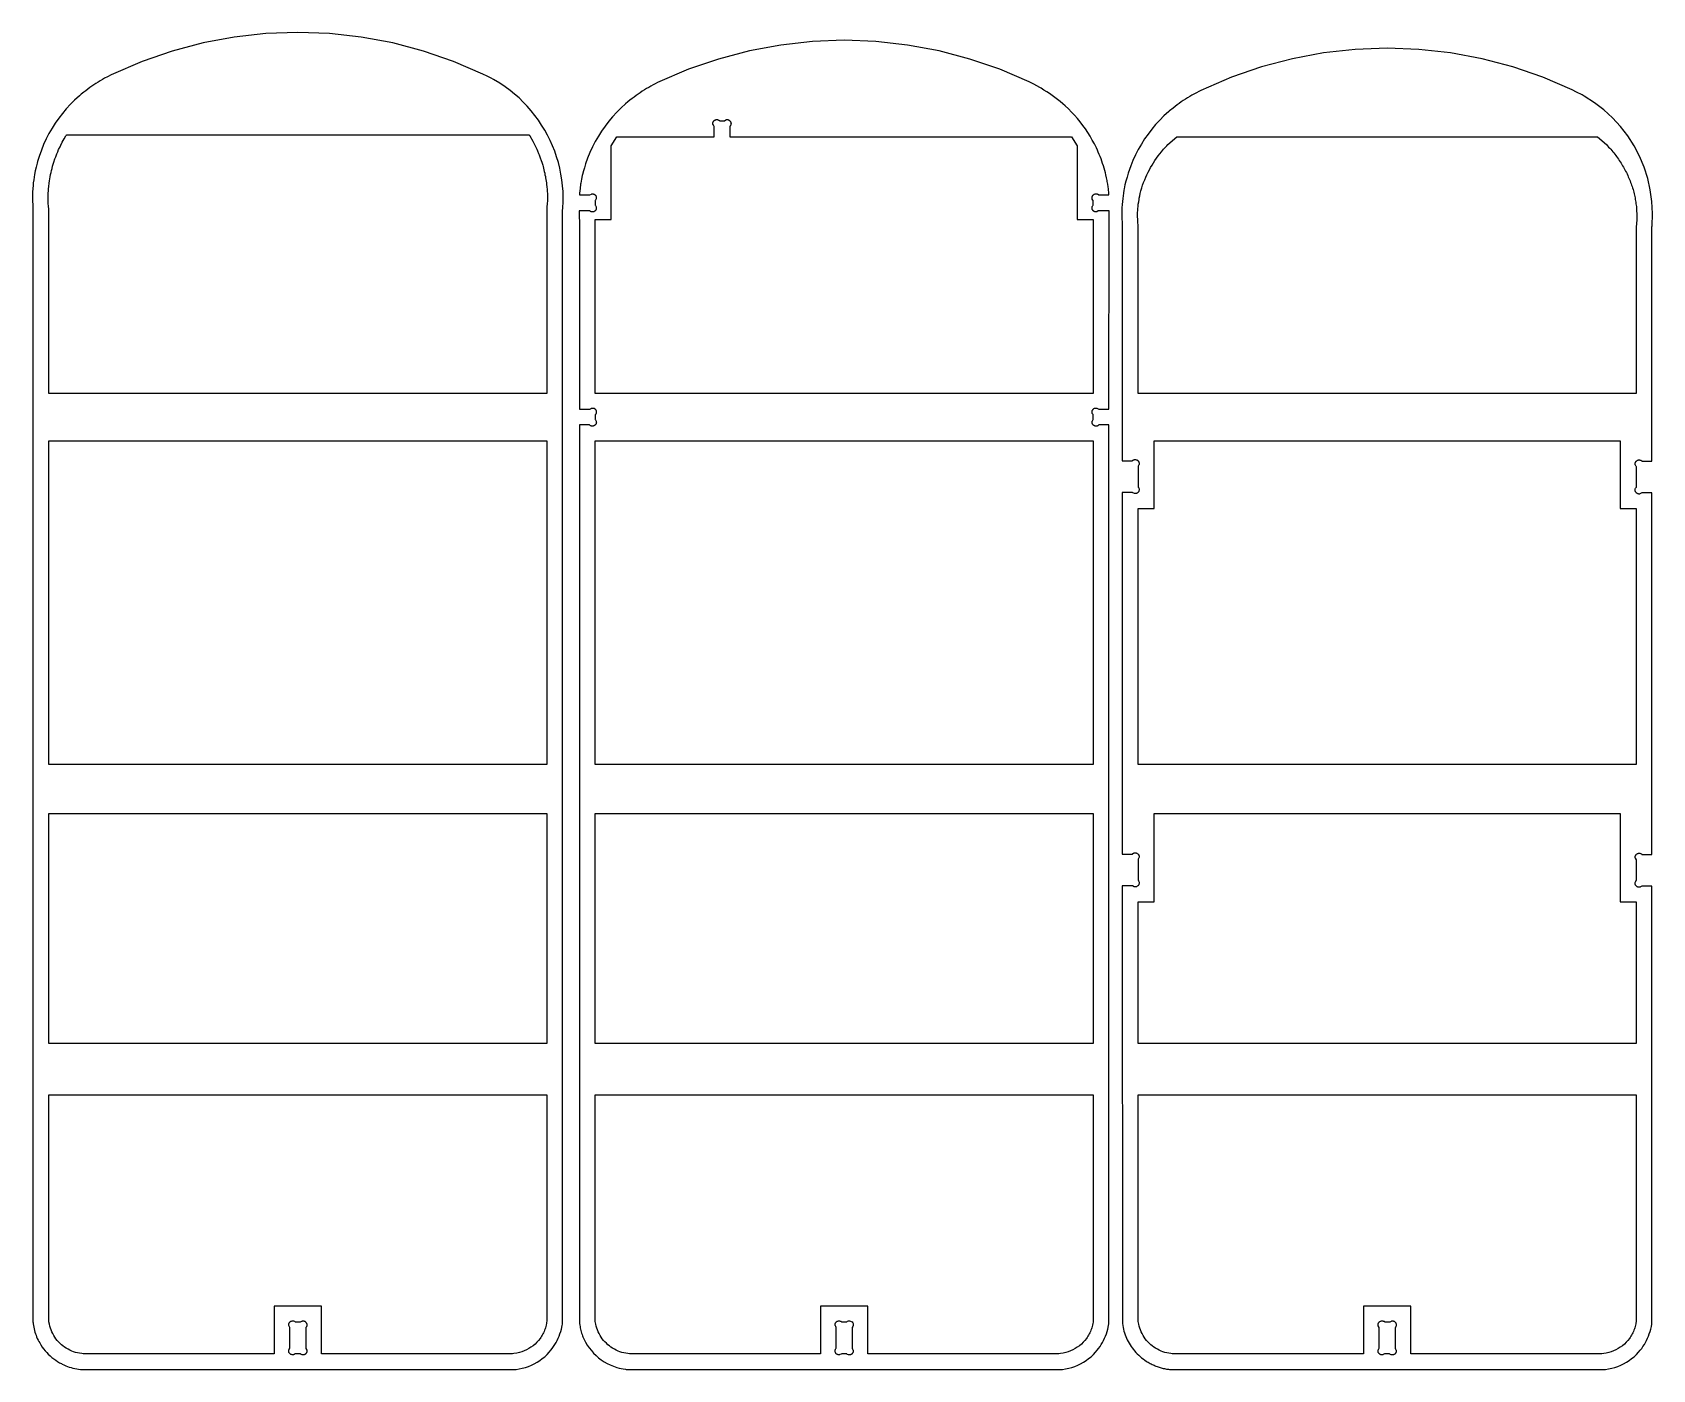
# Model space of a CAD drawing. Extents: x 141.1 to 183.9, y -70.4 to -35.8.
# Drawn here: x 171.13 to 183.88, y -70.42 to -59.9 of the extents above; entities that cross this region are included whole.
import ezdxf

# ---------------------------------------------------------------- set-up
doc = ezdxf.new("R2010")
doc.units = 0
doc.layers.add('SECTIONCUTEDGES', color=18, linetype='CONTINUOUS')

msp = doc.modelspace()

# ---------------------------------------------------------------- linework, layer by layer
at = {"layer": 'SECTIONCUTEDGES'}
for points in [[(171.481, -70.413), (171.496, -70.416), (171.51, -70.417), (171.526, -70.419), (174.916, -70.419), (174.938, -70.417), (174.963, -70.413), (174.987, -70.408), (175.011, -70.401), (175.035, -70.393), (175.058, -70.384), (175.081, -70.373), (175.103, -70.361), (175.124, -70.347), (175.144, -70.332), (175.163, -70.317), (175.182, -70.299), (175.199, -70.281), (175.211, -70.267), (175.223, -70.253), (175.233, -70.237), (175.244, -70.222), (175.253, -70.206), (175.262, -70.189), (175.27, -70.172), (175.277, -70.155), (175.283, -70.138), (175.289, -70.12), (175.294, -70.102), (175.3, -70.072), (175.302, -70.062), (175.304, -70.042), (175.304, -61.308), (175.305, -61.28), (175.308, -61.238), (175.309, -61.215), (175.309, -61.201), (175.307, -61.155), (175.304, -61.109), (175.299, -61.063), (175.291, -61.017), (175.282, -60.971), (175.271, -60.926), (175.257, -60.882), (175.242, -60.838), (175.225, -60.795), (175.206, -60.753), (175.186, -60.711), (175.163, -60.671), (175.139, -60.631), (175.113, -60.592), (175.086, -60.555), (175.057, -60.519), (175.026, -60.484), (174.994, -60.451), (174.961, -60.418), (174.926, -60.388), (174.89, -60.359), (174.853, -60.331), (174.809, -60.302), (174.761, -60.273), (174.741, -60.262), (174.711, -60.247), (174.676, -60.23), (174.446, -60.131), (174.209, -60.05), (173.967, -59.986), (173.72, -59.94), (173.471, -59.912), (173.221, -59.903), (172.97, -59.912), (172.721, -59.94), (172.475, -59.986), (172.233, -60.05), (171.996, -60.131), (171.752, -60.237), (171.723, -60.251), (171.701, -60.263), (171.684, -60.273), (171.667, -60.283), (171.65, -60.293), (171.633, -60.304), (171.616, -60.314), (171.6, -60.326), (171.584, -60.337), (171.568, -60.349), (171.552, -60.361), (171.536, -60.373), (171.517, -60.389), (171.502, -60.401), (171.465, -60.435), (171.432, -60.468), (171.399, -60.503), (171.369, -60.54), (171.34, -60.578), (171.312, -60.617), (171.287, -60.657), (171.263, -60.698), (171.241, -60.741), (171.221, -60.784), (171.203, -60.828), (171.185, -60.88), (171.174, -60.917), (171.169, -60.932), (171.162, -60.962), (171.155, -60.992), (171.15, -61.019), (171.146, -61.041), (171.143, -61.063), (171.14, -61.085), (171.138, -61.108), (171.136, -61.13), (171.134, -61.158), (171.133, -61.176), (171.133, -61.205), (171.133, -61.232), (171.135, -61.257), (171.137, -61.287), (171.137, -61.312), (171.137, -70.042), (171.138, -70.051), (171.139, -70.058), (171.141, -70.072), (171.143, -70.085), (171.146, -70.098), (171.149, -70.111), (171.153, -70.124), (171.157, -70.137), (171.161, -70.149), (171.166, -70.162), (171.171, -70.174), (171.177, -70.186), (171.183, -70.198), (171.19, -70.209), (171.199, -70.225), (171.21, -70.241), (171.221, -70.256), (171.233, -70.27), (171.245, -70.284), (171.258, -70.298), (171.272, -70.311), (171.286, -70.323), (171.301, -70.335), (171.316, -70.345), (171.331, -70.356), (171.347, -70.365), (171.361, -70.372), (171.367, -70.376), (171.381, -70.382), (171.395, -70.388), (171.409, -70.394), (171.423, -70.399), (171.437, -70.403), (171.452, -70.407), (171.466, -70.41)], [(175.779, -70.413), (175.798, -70.416), (175.803, -70.417), (175.821, -70.418), (175.824, -70.419), (179.214, -70.419), (179.236, -70.417), (179.261, -70.413), (179.286, -70.408), (179.31, -70.401), (179.333, -70.393), (179.357, -70.384), (179.379, -70.373), (179.401, -70.361), (179.422, -70.347), (179.442, -70.332), (179.462, -70.317), (179.48, -70.299), (179.497, -70.281), (179.509, -70.267), (179.521, -70.253), (179.532, -70.237), (179.542, -70.222), (179.551, -70.206), (179.56, -70.189), (179.568, -70.172), (179.575, -70.155), (179.582, -70.138), (179.587, -70.12), (179.592, -70.102), (179.599, -70.072), (179.601, -70.059), (179.602, -70.045), (179.602, -70.042), (179.602, -62.99), (179.602, -62.99), (179.522, -62.99), (179.521, -62.991), (179.52, -62.992), (179.518, -62.993), (179.516, -62.995), (179.514, -62.996), (179.511, -62.998), (179.508, -62.999), (179.506, -62.999), (179.503, -62.999), (179.5, -62.999), (179.498, -62.999), (179.494, -62.999), (179.491, -62.998), (179.488, -62.997), (179.485, -62.995), (179.483, -62.995), (179.48, -62.992), (179.478, -62.991), (179.477, -62.989), (179.475, -62.987), (179.474, -62.985), (179.473, -62.983), (179.472, -62.981), (179.471, -62.979), (179.47, -62.977), (179.469, -62.975), (179.469, -62.973), (179.469, -62.97), (179.469, -62.968), (179.469, -62.965), (179.469, -62.964), (179.47, -62.961), (179.472, -62.958), (179.477, -62.948), (179.478, -62.946), (179.478, -62.909), (179.477, -62.909), (179.477, -62.908), (179.474, -62.906), (179.474, -62.905), (179.472, -62.902), (179.471, -62.9), (179.47, -62.897), (179.469, -62.894), (179.469, -62.889), (179.469, -62.885), (179.469, -62.882), (179.47, -62.879), (179.471, -62.876), (179.472, -62.873), (179.474, -62.871), (179.475, -62.868), (179.477, -62.866), (179.48, -62.864), (179.482, -62.862), (179.484, -62.861), (179.487, -62.859), (179.49, -62.858), (179.494, -62.857), (179.495, -62.857), (179.498, -62.857), (179.501, -62.857), (179.504, -62.857), (179.507, -62.858), (179.517, -62.864), (179.522, -62.866), (179.602, -62.866), (179.602, -62.866), (179.603, -61.36), (179.603, -61.343), (179.605, -61.306), (179.521, -61.306), (179.518, -61.307), (179.507, -61.313), (179.504, -61.314), (179.501, -61.315), (179.5, -61.315), (179.497, -61.315), (179.494, -61.315), (179.49, -61.313), (179.487, -61.312), (179.484, -61.311), (179.482, -61.309), (179.48, -61.307), (179.477, -61.305), (179.476, -61.303), (179.474, -61.301), (179.472, -61.298), (179.471, -61.296), (179.47, -61.293), (179.469, -61.288), (179.469, -61.284), (179.469, -61.281), (179.47, -61.276), (179.471, -61.272), (179.472, -61.27), (179.473, -61.268), (179.475, -61.264), (179.478, -61.262), (179.478, -61.262), (179.478, -61.224), (179.476, -61.222), (179.471, -61.213), (179.47, -61.21), (179.469, -61.208), (179.469, -61.204), (179.469, -61.202), (179.469, -61.199), (179.469, -61.197), (179.47, -61.194), (179.471, -61.192), (179.472, -61.19), (179.473, -61.188), (179.474, -61.186), (179.475, -61.184), (179.477, -61.182), (179.478, -61.181), (179.48, -61.179), (179.482, -61.178), (179.485, -61.176), (179.486, -61.175), (179.489, -61.174), (179.493, -61.173), (179.496, -61.172), (179.5, -61.172), (179.503, -61.172), (179.506, -61.173), (179.51, -61.173), (179.513, -61.175), (179.516, -61.176), (179.518, -61.178), (179.521, -61.181), (179.522, -61.181), (179.602, -61.181), (179.601, -61.169), (179.598, -61.134), (179.596, -61.116), (179.593, -61.096), (179.589, -61.074), (179.588, -61.067), (179.583, -61.046), (179.578, -61.024), (179.574, -61.006), (179.569, -60.988), (179.564, -60.97), (179.558, -60.952), (179.552, -60.934), (179.546, -60.916), (179.54, -60.898), (179.533, -60.88), (179.526, -60.863), (179.518, -60.845), (179.511, -60.828), (179.503, -60.811), (179.487, -60.78), (179.471, -60.75), (179.454, -60.72), (179.436, -60.691), (179.417, -60.662), (179.396, -60.634), (179.375, -60.607), (179.354, -60.58), (179.331, -60.554), (179.307, -60.529), (179.283, -60.505), (179.258, -60.481), (179.238, -60.464), (179.218, -60.447), (179.198, -60.431), (179.177, -60.415), (179.156, -60.399), (179.135, -60.384), (179.113, -60.37), (179.091, -60.356), (179.069, -60.342), (179.057, -60.336), (179.035, -60.323), (179.011, -60.311), (178.974, -60.292), (178.744, -60.193), (178.507, -60.112), (178.265, -60.048), (178.018, -60.002), (177.769, -59.974), (177.519, -59.965), (177.269, -59.974), (177.02, -60.002), (176.773, -60.048), (176.531, -60.112), (176.294, -60.193), (176.051, -60.298), (176.033, -60.307), (176.017, -60.316), (175.999, -60.325), (175.982, -60.335), (175.965, -60.345), (175.948, -60.355), (175.931, -60.366), (175.914, -60.377), (175.898, -60.388), (175.882, -60.399), (175.866, -60.411), (175.85, -60.423), (175.834, -60.435), (175.818, -60.449), (175.799, -60.465), (175.764, -60.497), (175.73, -60.531), (175.697, -60.566), (175.667, -60.602), (175.638, -60.64), (175.61, -60.679), (175.585, -60.719), (175.561, -60.761), (175.539, -60.803), (175.519, -60.846), (175.501, -60.891), (175.485, -60.936), (175.475, -60.967), (175.468, -60.992), (175.461, -61.021), (175.459, -61.028), (175.453, -61.057), (175.447, -61.088), (175.445, -61.097), (175.441, -61.13), (175.437, -61.166), (175.436, -61.181), (175.518, -61.181), (175.531, -61.174), (175.534, -61.173), (175.537, -61.172), (175.54, -61.172), (175.541, -61.172), (175.544, -61.172), (175.548, -61.174), (175.551, -61.175), (175.554, -61.176), (175.556, -61.178), (175.558, -61.18), (175.561, -61.182), (175.562, -61.184), (175.564, -61.186), (175.566, -61.189), (175.567, -61.192), (175.568, -61.194), (175.569, -61.199), (175.569, -61.2), (175.569, -61.205), (175.569, -61.209), (175.568, -61.212), (175.566, -61.217), (175.563, -61.222), (175.561, -61.224), (175.56, -61.225), (175.56, -61.262), (175.562, -61.265), (175.567, -61.275), (175.569, -61.278), (175.569, -61.282), (175.569, -61.285), (175.569, -61.288), (175.569, -61.29), (175.568, -61.293), (175.567, -61.295), (175.566, -61.297), (175.565, -61.299), (175.564, -61.301), (175.563, -61.303), (175.561, -61.305), (175.56, -61.306), (175.558, -61.308), (175.556, -61.309), (175.553, -61.311), (175.55, -61.313), (175.547, -61.314), (175.544, -61.315), (175.54, -61.315), (175.537, -61.315), (175.533, -61.315), (175.53, -61.314), (175.528, -61.314), (175.525, -61.312), (175.522, -61.311), (175.52, -61.309), (175.518, -61.308), (175.517, -61.307), (175.516, -61.306), (175.433, -61.306), (175.435, -61.369), (175.436, -61.375), (175.436, -62.866), (175.516, -62.866), (175.517, -62.865), (175.522, -62.863), (175.531, -62.858), (175.534, -62.857), (175.537, -62.857), (175.538, -62.857), (175.541, -62.857), (175.544, -62.857), (175.548, -62.858), (175.551, -62.859), (175.554, -62.861), (175.556, -62.862), (175.559, -62.864), (175.561, -62.866), (175.563, -62.868), (175.564, -62.871), (175.566, -62.873), (175.567, -62.876), (175.568, -62.879), (175.569, -62.883), (175.569, -62.886), (175.569, -62.891), (175.569, -62.894), (175.568, -62.898), (175.567, -62.9), (175.566, -62.903), (175.565, -62.904), (175.562, -62.908), (175.561, -62.909), (175.56, -62.91), (175.56, -62.947), (175.562, -62.95), (175.568, -62.96), (175.568, -62.962), (175.569, -62.965), (175.569, -62.967), (175.57, -62.969), (175.569, -62.973), (175.569, -62.975), (175.568, -62.977), (175.567, -62.979), (175.567, -62.981), (175.565, -62.983), (175.564, -62.985), (175.563, -62.987), (175.561, -62.989), (175.56, -62.991), (175.558, -62.992), (175.556, -62.994), (175.553, -62.995), (175.55, -62.997), (175.547, -62.998), (175.545, -62.999), (175.542, -62.999), (175.539, -62.999), (175.537, -62.999), (175.534, -62.999), (175.53, -62.999), (175.529, -62.998), (175.526, -62.997), (175.524, -62.996), (175.521, -62.994), (175.518, -62.992), (175.517, -62.991), (175.516, -62.99), (175.436, -62.99), (175.436, -70.045), (175.437, -70.057), (175.439, -70.07), (175.441, -70.081), (175.443, -70.091), (175.445, -70.102), (175.447, -70.112), (175.45, -70.122), (175.453, -70.132), (175.457, -70.142), (175.46, -70.152), (175.464, -70.162), (175.468, -70.172), (175.473, -70.181), (175.484, -70.203), (175.498, -70.226), (175.513, -70.248), (175.53, -70.269), (175.548, -70.289), (175.567, -70.308), (175.587, -70.326), (175.608, -70.342), (175.631, -70.357), (175.654, -70.37), (175.678, -70.382), (175.717, -70.397), (175.73, -70.402), (175.749, -70.407), (175.765, -70.411)], [(180.054, -70.414), (180.063, -70.415), (180.071, -70.416), (180.079, -70.417), (180.094, -70.418), (183.486, -70.419), (183.508, -70.417), (183.533, -70.413), (183.557, -70.408), (183.581, -70.401), (183.605, -70.393), (183.628, -70.384), (183.651, -70.373), (183.673, -70.361), (183.694, -70.347), (183.714, -70.332), (183.733, -70.317), (183.752, -70.299), (183.769, -70.281), (183.781, -70.267), (183.793, -70.253), (183.803, -70.237), (183.814, -70.222), (183.823, -70.206), (183.832, -70.189), (183.84, -70.172), (183.847, -70.155), (183.853, -70.138), (183.859, -70.12), (183.864, -70.102), (183.869, -70.079), (183.872, -70.062), (183.874, -70.046), (183.874, -70.042), (183.874, -66.616), (183.795, -66.616), (183.794, -66.617), (183.783, -66.623), (183.78, -66.624), (183.778, -66.625), (183.774, -66.625), (183.77, -66.625), (183.769, -66.625), (183.765, -66.625), (183.762, -66.624), (183.759, -66.622), (183.756, -66.621), (183.753, -66.618), (183.751, -66.616), (183.749, -66.614), (183.747, -66.611), (183.745, -66.608), (183.744, -66.606), (183.743, -66.603), (183.742, -66.6), (183.742, -66.597), (183.742, -66.594), (183.742, -66.591), (183.743, -66.588), (183.744, -66.583), (183.746, -66.578), (183.748, -66.575), (183.75, -66.573), (183.751, -66.572), (183.751, -66.411), (183.751, -66.409), (183.744, -66.397), (183.743, -66.395), (183.742, -66.392), (183.742, -66.39), (183.742, -66.388), (183.742, -66.385), (183.743, -66.382), (183.743, -66.38), (183.744, -66.378), (183.745, -66.376), (183.746, -66.374), (183.747, -66.372), (183.748, -66.37), (183.75, -66.368), (183.752, -66.367), (183.753, -66.365), (183.757, -66.363), (183.76, -66.361), (183.763, -66.36), (183.766, -66.359), (183.768, -66.358), (183.771, -66.358), (183.774, -66.358), (183.776, -66.358), (183.779, -66.358), (183.783, -66.359), (183.786, -66.36), (183.789, -66.362), (183.79, -66.363), (183.793, -66.365), (183.795, -66.367), (183.795, -66.367), (183.874, -66.367), (183.874, -63.524), (183.795, -63.524), (183.793, -63.524), (183.783, -63.53), (183.779, -63.532), (183.775, -63.533), (183.77, -63.533), (183.767, -63.532), (183.765, -63.532), (183.762, -63.531), (183.761, -63.53), (183.758, -63.529), (183.755, -63.527), (183.753, -63.525), (183.751, -63.524), (183.749, -63.521), (183.747, -63.518), (183.745, -63.516), (183.744, -63.513), (183.743, -63.51), (183.742, -63.507), (183.742, -63.504), (183.742, -63.501), (183.742, -63.498), (183.743, -63.495), (183.743, -63.492), (183.745, -63.488), (183.747, -63.485), (183.749, -63.482), (183.751, -63.48), (183.751, -63.48), (183.751, -63.318), (183.75, -63.316), (183.745, -63.307), (183.743, -63.304), (183.743, -63.302), (183.742, -63.298), (183.742, -63.297), (183.742, -63.294), (183.742, -63.292), (183.743, -63.29), (183.743, -63.287), (183.744, -63.285), (183.745, -63.283), (183.746, -63.281), (183.747, -63.279), (183.748, -63.277), (183.751, -63.274), (183.753, -63.272), (183.755, -63.271), (183.758, -63.269), (183.761, -63.268), (183.763, -63.267), (183.766, -63.266), (183.769, -63.265), (183.773, -63.265), (183.776, -63.265), (183.779, -63.266), (183.781, -63.266), (183.784, -63.267), (183.787, -63.268), (183.79, -63.27), (183.793, -63.272), (183.794, -63.274), (183.795, -63.274), (183.795, -63.274), (183.874, -63.274), (183.874, -61.433), (183.875, -61.424), (183.876, -61.393), (183.878, -61.362), (183.879, -61.339), (183.879, -61.326), (183.874, -61.233), (183.861, -61.142), (183.841, -61.051), (183.812, -60.963), (183.776, -60.877), (183.733, -60.795), (183.683, -60.717), (183.627, -60.644), (183.564, -60.575), (183.496, -60.512), (183.423, -60.456), (183.34, -60.403), (183.324, -60.394), (183.281, -60.372), (183.246, -60.355), (183.016, -60.256), (182.779, -60.174), (182.537, -60.11), (182.29, -60.064), (182.041, -60.037), (181.791, -60.028), (181.54, -60.037), (181.291, -60.064), (181.045, -60.11), (180.803, -60.174), (180.566, -60.256), (180.326, -60.359), (180.31, -60.367), (180.291, -60.377), (180.271, -60.388), (180.254, -60.397), (180.237, -60.407), (180.22, -60.418), (180.203, -60.428), (180.186, -60.439), (180.17, -60.45), (180.154, -60.462), (180.138, -60.473), (180.122, -60.485), (180.106, -60.498), (180.079, -60.52), (180.074, -60.524), (180.035, -60.559), (180.002, -60.593), (179.969, -60.628), (179.939, -60.665), (179.91, -60.702), (179.882, -60.741), (179.857, -60.782), (179.833, -60.823), (179.811, -60.865), (179.791, -60.909), (179.773, -60.953), (179.754, -61.009), (179.744, -61.042), (179.736, -61.072), (179.728, -61.102), (179.722, -61.132), (179.72, -61.143), (179.716, -61.166), (179.713, -61.188), (179.71, -61.21), (179.708, -61.232), (179.706, -61.255), (179.704, -61.283), (179.703, -61.295), (179.703, -61.324), (179.703, -61.339), (179.703, -61.361), (179.704, -61.373), (179.705, -61.39), (179.707, -61.42), (179.707, -61.437), (179.707, -63.271), (179.787, -63.271), (179.788, -63.271), (179.788, -63.27), (179.79, -63.268), (179.793, -63.266), (179.796, -63.265), (179.797, -63.264), (179.801, -63.263), (179.804, -63.262), (179.807, -63.262), (179.809, -63.262), (179.812, -63.262), (179.816, -63.263), (179.819, -63.264), (179.821, -63.265), (179.824, -63.266), (179.827, -63.268), (179.828, -63.269), (179.831, -63.271), (179.833, -63.274), (179.834, -63.276), (179.836, -63.278), (179.837, -63.28), (179.838, -63.282), (179.838, -63.285), (179.839, -63.287), (179.839, -63.289), (179.84, -63.291), (179.84, -63.295), (179.839, -63.297), (179.839, -63.3), (179.837, -63.303), (179.831, -63.314), (179.831, -63.316), (179.831, -63.477), (179.831, -63.478), (179.833, -63.479), (179.833, -63.48), (179.835, -63.482), (179.836, -63.484), (179.837, -63.487), (179.839, -63.492), (179.839, -63.495), (179.84, -63.498), (179.84, -63.501), (179.839, -63.504), (179.838, -63.507), (179.838, -63.51), (179.836, -63.513), (179.835, -63.515), (179.833, -63.518), (179.831, -63.521), (179.829, -63.522), (179.825, -63.525), (179.822, -63.527), (179.821, -63.527), (179.818, -63.529), (179.815, -63.529), (179.811, -63.53), (179.808, -63.53), (179.806, -63.53), (179.802, -63.529), (179.799, -63.527), (179.791, -63.523), (179.788, -63.521), (179.787, -63.521), (179.707, -63.521), (179.707, -66.364), (179.787, -66.364), (179.787, -66.364), (179.789, -66.362), (179.791, -66.36), (179.794, -66.358), (179.797, -66.357), (179.801, -66.356), (179.804, -66.355), (179.807, -66.355), (179.809, -66.355), (179.812, -66.355), (179.816, -66.356), (179.819, -66.357), (179.822, -66.358), (179.825, -66.36), (179.828, -66.362), (179.831, -66.364), (179.833, -66.367), (179.834, -66.369), (179.836, -66.371), (179.837, -66.373), (179.838, -66.375), (179.838, -66.377), (179.839, -66.379), (179.839, -66.382), (179.84, -66.385), (179.84, -66.388), (179.839, -66.39), (179.838, -66.394), (179.837, -66.395), (179.832, -66.405), (179.831, -66.407), (179.831, -66.408), (179.831, -66.57), (179.831, -66.57), (179.832, -66.571), (179.834, -66.573), (179.835, -66.575), (179.838, -66.581), (179.839, -66.585), (179.839, -66.588), (179.84, -66.591), (179.84, -66.594), (179.839, -66.597), (179.838, -66.6), (179.838, -66.603), (179.836, -66.606), (179.835, -66.608), (179.833, -66.611), (179.831, -66.614), (179.829, -66.615), (179.825, -66.618), (179.822, -66.62), (179.819, -66.621), (179.816, -66.622), (179.813, -66.622), (179.81, -66.623), (179.806, -66.622), (179.801, -66.621), (179.801, -66.621), (179.788, -66.614), (179.787, -66.614), (179.707, -66.614), (179.708, -70.047), (179.709, -70.056), (179.711, -70.073), (179.714, -70.087), (179.717, -70.102), (179.72, -70.116), (179.724, -70.13), (179.729, -70.144), (179.734, -70.158), (179.74, -70.171), (179.746, -70.185), (179.753, -70.198), (179.76, -70.211), (179.768, -70.223), (179.776, -70.236), (179.785, -70.248), (179.794, -70.261), (179.804, -70.272), (179.814, -70.284), (179.825, -70.295), (179.836, -70.305), (179.847, -70.316), (179.859, -70.325), (179.871, -70.335), (179.883, -70.344), (179.896, -70.352), (179.903, -70.357), (179.911, -70.361), (179.918, -70.366), (179.926, -70.37), (179.933, -70.374), (179.941, -70.378), (179.949, -70.381), (179.957, -70.385), (179.965, -70.388), (179.972, -70.391), (179.981, -70.394), (179.989, -70.397), (179.997, -70.4), (180.005, -70.402), (180.013, -70.405), (180.021, -70.407), (180.029, -70.409), (180.038, -70.411), (180.046, -70.412)], [(175.56, -62.742), (175.56, -61.375), (175.685, -61.375), (175.685, -60.795), (175.731, -60.723), (176.495, -60.723), (176.495, -60.642), (176.494, -60.641), (176.488, -60.628), (176.487, -60.626), (176.486, -60.623), (176.486, -60.62), (176.486, -60.618), (176.486, -60.616), (176.486, -60.613), (176.487, -60.611), (176.488, -60.609), (176.489, -60.607), (176.49, -60.605), (176.491, -60.603), (176.492, -60.601), (176.494, -60.599), (176.495, -60.598), (176.497, -60.596), (176.5, -60.594), (176.503, -60.592), (176.505, -60.591), (176.508, -60.59), (176.511, -60.589), (176.515, -60.589), (176.518, -60.589), (176.522, -60.589), (176.525, -60.59), (176.528, -60.591), (176.531, -60.592), (176.534, -60.594), (176.537, -60.596), (176.538, -60.597), (176.539, -60.598), (176.576, -60.598), (176.577, -60.597), (176.589, -60.591), (176.592, -60.589), (176.595, -60.589), (176.597, -60.589), (176.6, -60.589), (176.602, -60.589), (176.604, -60.589), (176.606, -60.59), (176.609, -60.591), (176.611, -60.592), (176.613, -60.593), (176.615, -60.594), (176.616, -60.595), (176.618, -60.597), (176.62, -60.598), (176.621, -60.6), (176.624, -60.603), (176.625, -60.606), (176.627, -60.609), (176.628, -60.613), (176.628, -60.616), (176.629, -60.618), (176.629, -60.621), (176.628, -60.625), (176.628, -60.628), (176.627, -60.631), (176.626, -60.633), (176.625, -60.636), (176.623, -60.638), (176.621, -60.64), (176.62, -60.641), (176.62, -60.642), (176.62, -60.723), (179.307, -60.723), (179.353, -60.795), (179.353, -61.375), (179.478, -61.375), (179.478, -62.742)], [(171.262, -62.742), (171.262, -61.309), (171.262, -61.296), (171.26, -61.267), (171.258, -61.251), (171.258, -61.238), (171.257, -61.213), (171.257, -61.195), (171.258, -61.177), (171.258, -61.168), (171.259, -61.15), (171.26, -61.132), (171.262, -61.114), (171.265, -61.088), (171.267, -61.071), (171.27, -61.055), (171.273, -61.038), (171.276, -61.021), (171.28, -61.005), (171.284, -60.988), (171.288, -60.972), (171.292, -60.955), (171.297, -60.939), (171.302, -60.923), (171.31, -60.898), (171.316, -60.882), (171.322, -60.865), (171.326, -60.857), (171.332, -60.841), (171.339, -60.824), (171.35, -60.802), (171.356, -60.79), (171.368, -60.765), (171.382, -60.741), (171.396, -60.716), (171.398, -60.713), (171.4, -60.71), (171.401, -60.709), (171.402, -60.709), (175.04, -60.709), (175.041, -60.71), (175.043, -60.712), (175.046, -60.715), (175.069, -60.757), (175.081, -60.78), (175.093, -60.805), (175.101, -60.822), (175.106, -60.833), (175.115, -60.855), (175.12, -60.866), (175.128, -60.888), (175.136, -60.911), (175.14, -60.923), (175.147, -60.946), (175.15, -60.958), (175.154, -60.971), (175.157, -60.984), (175.16, -60.996), (175.163, -61.009), (175.165, -61.022), (175.168, -61.035), (175.17, -61.047), (175.172, -61.06), (175.174, -61.073), (175.176, -61.086), (175.178, -61.099), (175.18, -61.118), (175.182, -61.137), (175.183, -61.156), (175.184, -61.166), (175.184, -61.185), (175.185, -61.204), (175.184, -61.225), (175.183, -61.25), (175.181, -61.275), (175.18, -61.292), (175.18, -61.312), (175.18, -62.742)], [(179.832, -62.742), (179.832, -61.437), (179.831, -61.414), (179.83, -61.402), (179.829, -61.391), (179.828, -61.372), (179.827, -61.353), (179.827, -61.324), (179.829, -61.297), (179.83, -61.287), (179.831, -61.272), (179.833, -61.253), (179.836, -61.234), (179.839, -61.216), (179.84, -61.206), (179.844, -61.188), (179.848, -61.17), (179.854, -61.148), (179.86, -61.126), (179.867, -61.105), (179.874, -61.084), (179.883, -61.063), (179.891, -61.042), (179.9, -61.023), (179.91, -61.003), (179.92, -60.984), (179.93, -60.965), (179.941, -60.946), (179.952, -60.928), (179.964, -60.91), (179.977, -60.892), (179.989, -60.874), (180.003, -60.857), (180.016, -60.841), (180.032, -60.822), (180.045, -60.807), (180.057, -60.795), (180.066, -60.785), (180.136, -60.723), (183.446, -60.723), (183.515, -60.785), (183.533, -60.804), (183.542, -60.813), (183.55, -60.822), (183.558, -60.832), (183.566, -60.841), (183.573, -60.851), (183.581, -60.86), (183.589, -60.87), (183.596, -60.88), (183.603, -60.89), (183.61, -60.9), (183.617, -60.91), (183.624, -60.92), (183.631, -60.93), (183.637, -60.941), (183.643, -60.951), (183.65, -60.962), (183.656, -60.972), (183.661, -60.983), (183.667, -60.994), (183.673, -61.005), (183.678, -61.016), (183.683, -61.027), (183.688, -61.038), (183.693, -61.049), (183.698, -61.06), (183.702, -61.071), (183.706, -61.082), (183.71, -61.093), (183.714, -61.104), (183.718, -61.115), (183.721, -61.126), (183.725, -61.137), (183.728, -61.148), (183.731, -61.159), (183.733, -61.171), (183.736, -61.182), (183.739, -61.193), (183.741, -61.205), (183.743, -61.216), (183.745, -61.227), (183.747, -61.239), (183.748, -61.25), (183.75, -61.262), (183.751, -61.273), (183.752, -61.285), (183.753, -61.296), (183.753, -61.308), (183.754, -61.326), (183.754, -61.348), (183.754, -61.377), (183.75, -61.434), (183.75, -62.742)], [(171.262, -65.661), (171.262, -63.114), (175.18, -63.114), (175.18, -65.661)], [(175.56, -65.661), (175.56, -63.114), (179.478, -63.114), (179.478, -65.661)], [(179.832, -65.661), (179.832, -63.648), (179.957, -63.648), (179.957, -63.114), (183.625, -63.114), (183.625, -63.648), (183.75, -63.648), (183.75, -65.661)], [(171.262, -67.854), (171.262, -66.046), (175.18, -66.046), (175.18, -67.854)], [(175.56, -67.854), (175.56, -66.046), (179.478, -66.046), (179.478, -67.854)], [(179.832, -67.854), (179.832, -66.741), (179.957, -66.741), (179.957, -66.046), (183.625, -66.046), (183.625, -66.741), (183.75, -66.741), (183.75, -67.854)], [(171.502, -70.29), (171.487, -70.287), (171.471, -70.283), (171.456, -70.278), (171.442, -70.273), (171.427, -70.266), (171.413, -70.259), (171.399, -70.251), (171.386, -70.243), (171.373, -70.233), (171.361, -70.223), (171.349, -70.212), (171.338, -70.201), (171.328, -70.189), (171.318, -70.176), (171.309, -70.163), (171.3, -70.15), (171.293, -70.136), (171.286, -70.121), (171.28, -70.107), (171.274, -70.092), (171.27, -70.076), (171.266, -70.061), (171.263, -70.044), (171.262, -70.033), (171.262, -68.257), (175.18, -68.257), (175.179, -70.037), (175.178, -70.049), (175.177, -70.053), (175.174, -70.069), (175.172, -70.079), (175.169, -70.089), (175.166, -70.099), (175.162, -70.109), (175.158, -70.119), (175.154, -70.129), (175.149, -70.138), (175.144, -70.147), (175.139, -70.156), (175.133, -70.165), (175.127, -70.174), (175.115, -70.19), (175.101, -70.204), (175.087, -70.218), (175.071, -70.231), (175.055, -70.243), (175.038, -70.254), (175.02, -70.263), (175.002, -70.272), (174.983, -70.279), (174.964, -70.285), (174.944, -70.289), (174.921, -70.293), (174.91, -70.294), (173.408, -70.294), (173.408, -69.92), (173.034, -69.92), (173.034, -70.294), (171.531, -70.294), (171.522, -70.293)], [(175.801, -70.29), (175.785, -70.287), (175.77, -70.283), (175.755, -70.278), (175.74, -70.273), (175.725, -70.266), (175.711, -70.259), (175.697, -70.251), (175.684, -70.243), (175.672, -70.233), (175.659, -70.223), (175.648, -70.212), (175.637, -70.201), (175.626, -70.189), (175.616, -70.176), (175.607, -70.163), (175.599, -70.15), (175.591, -70.136), (175.584, -70.121), (175.578, -70.107), (175.573, -70.092), (175.568, -70.076), (175.565, -70.061), (175.561, -70.04), (175.56, -70.033), (175.56, -68.257), (179.478, -68.257), (179.477, -70.037), (179.477, -70.045), (179.475, -70.056), (179.472, -70.069), (179.47, -70.079), (179.467, -70.089), (179.464, -70.099), (179.46, -70.109), (179.456, -70.119), (179.452, -70.129), (179.447, -70.138), (179.442, -70.147), (179.437, -70.156), (179.431, -70.165), (179.425, -70.174), (179.413, -70.19), (179.399, -70.204), (179.385, -70.218), (179.369, -70.231), (179.353, -70.243), (179.336, -70.254), (179.318, -70.263), (179.3, -70.272), (179.281, -70.279), (179.262, -70.285), (179.243, -70.289), (179.221, -70.293), (179.209, -70.294), (179.206, -70.294), (177.706, -70.294), (177.706, -69.92), (177.332, -69.92), (177.332, -70.294), (175.829, -70.294), (175.817, -70.293)], [(180.1, -70.294), (180.088, -70.292), (180.072, -70.29), (180.057, -70.287), (180.041, -70.283), (180.026, -70.278), (180.012, -70.273), (179.997, -70.266), (179.983, -70.259), (179.969, -70.251), (179.956, -70.243), (179.943, -70.233), (179.931, -70.223), (179.919, -70.212), (179.908, -70.201), (179.898, -70.189), (179.888, -70.176), (179.879, -70.163), (179.87, -70.15), (179.863, -70.136), (179.856, -70.121), (179.85, -70.107), (179.844, -70.092), (179.84, -70.076), (179.836, -70.061), (179.833, -70.041), (179.833, -70.038), (179.832, -70.033), (179.832, -68.257), (183.75, -68.257), (183.749, -70.034), (183.746, -70.059), (183.744, -70.069), (183.742, -70.079), (183.739, -70.089), (183.736, -70.099), (183.732, -70.109), (183.728, -70.119), (183.724, -70.129), (183.719, -70.138), (183.714, -70.147), (183.709, -70.156), (183.703, -70.165), (183.697, -70.174), (183.684, -70.19), (183.671, -70.204), (183.657, -70.218), (183.641, -70.231), (183.625, -70.243), (183.608, -70.254), (183.59, -70.263), (183.572, -70.272), (183.553, -70.279), (183.534, -70.285), (183.514, -70.289), (183.494, -70.292), (183.48, -70.294), (181.978, -70.294), (181.978, -69.92), (181.604, -69.92), (181.604, -70.294)], [(173.175, -70.303), (173.171, -70.301), (173.167, -70.3), (173.163, -70.298), (173.16, -70.295), (173.157, -70.292), (173.155, -70.289), (173.153, -70.286), (173.151, -70.283), (173.15, -70.279), (173.15, -70.276), (173.149, -70.272), (173.149, -70.268), (173.15, -70.265), (173.15, -70.263), (173.152, -70.26), (173.153, -70.256), (173.155, -70.253), (173.157, -70.252), (173.158, -70.25), (173.158, -70.25), (173.158, -70.088), (173.158, -70.087), (173.151, -70.073), (173.15, -70.071), (173.15, -70.068), (173.149, -70.065), (173.15, -70.062), (173.15, -70.061), (173.151, -70.056), (173.152, -70.054), (173.153, -70.051), (173.155, -70.048), (173.157, -70.046), (173.159, -70.044), (173.161, -70.042), (173.164, -70.04), (173.166, -70.039), (173.169, -70.038), (173.172, -70.037), (173.176, -70.036), (173.181, -70.035), (173.184, -70.035), (173.188, -70.036), (173.195, -70.039), (173.2, -70.042), (173.201, -70.043), (173.202, -70.044), (173.203, -70.044), (173.239, -70.044), (173.241, -70.044), (173.253, -70.037), (173.254, -70.037), (173.257, -70.036), (173.26, -70.035), (173.262, -70.035), (173.266, -70.035), (173.268, -70.036), (173.27, -70.037), (173.272, -70.037), (173.274, -70.038), (173.276, -70.039), (173.278, -70.04), (173.28, -70.042), (173.282, -70.043), (173.284, -70.045), (173.285, -70.047), (173.287, -70.05), (173.289, -70.053), (173.29, -70.056), (173.291, -70.059), (173.292, -70.063), (173.292, -70.064), (173.292, -70.068), (173.292, -70.071), (173.291, -70.074), (173.291, -70.076), (173.29, -70.079), (173.288, -70.082), (173.286, -70.085), (173.285, -70.087), (173.283, -70.088), (173.283, -70.089), (173.283, -70.251), (173.285, -70.254), (173.291, -70.265), (173.291, -70.266), (173.292, -70.269), (173.292, -70.272), (173.292, -70.275), (173.292, -70.278), (173.291, -70.282), (173.29, -70.285), (173.288, -70.287), (173.287, -70.29), (173.285, -70.292), (173.283, -70.294), (173.28, -70.296), (173.278, -70.298), (173.276, -70.299), (173.273, -70.301), (173.27, -70.302), (173.266, -70.303), (173.264, -70.303), (173.26, -70.303), (173.255, -70.302), (173.251, -70.301), (173.245, -70.299), (173.241, -70.295), (173.24, -70.294), (173.239, -70.294), (173.203, -70.294), (173.202, -70.294), (173.199, -70.295), (173.191, -70.3), (173.187, -70.302), (173.183, -70.303), (173.179, -70.303)], [(177.473, -70.302), (177.469, -70.301), (177.465, -70.3), (177.461, -70.297), (177.457, -70.294), (177.454, -70.291), (177.453, -70.289), (177.451, -70.285), (177.449, -70.281), (177.448, -70.277), (177.447, -70.272), (177.448, -70.268), (177.448, -70.265), (177.449, -70.262), (177.45, -70.26), (177.451, -70.257), (177.453, -70.254), (177.456, -70.251), (177.457, -70.25), (177.457, -70.089), (177.456, -70.087), (177.453, -70.081), (177.45, -70.075), (177.449, -70.072), (177.448, -70.069), (177.448, -70.066), (177.448, -70.063), (177.448, -70.061), (177.449, -70.056), (177.45, -70.054), (177.452, -70.051), (177.453, -70.048), (177.455, -70.046), (177.457, -70.044), (177.459, -70.042), (177.462, -70.04), (177.464, -70.039), (177.467, -70.038), (177.47, -70.037), (177.474, -70.036), (177.479, -70.035), (177.483, -70.036), (177.488, -70.037), (177.492, -70.038), (177.496, -70.041), (177.499, -70.043), (177.5, -70.044), (177.501, -70.044), (177.538, -70.044), (177.538, -70.044), (177.539, -70.042), (177.545, -70.039), (177.546, -70.038), (177.553, -70.036), (177.561, -70.035), (177.568, -70.037), (177.575, -70.04), (177.581, -70.044), (177.586, -70.05), (177.589, -70.057), (177.59, -70.065), (177.59, -70.073), (177.587, -70.08), (177.582, -70.087), (177.582, -70.088), (177.581, -70.089), (177.581, -70.25), (177.582, -70.251), (177.585, -70.258), (177.588, -70.264), (177.589, -70.266), (177.59, -70.269), (177.59, -70.272), (177.59, -70.275), (177.59, -70.278), (177.589, -70.282), (177.588, -70.285), (177.586, -70.287), (177.585, -70.29), (177.583, -70.292), (177.581, -70.294), (177.579, -70.296), (177.576, -70.298), (177.574, -70.299), (177.571, -70.301), (177.568, -70.302), (177.564, -70.303), (177.559, -70.303), (177.556, -70.303), (177.552, -70.302), (177.546, -70.3), (177.544, -70.299), (177.54, -70.296), (177.539, -70.295), (177.538, -70.294), (177.537, -70.294), (177.5, -70.294), (177.494, -70.297), (177.486, -70.301), (177.482, -70.302), (177.478, -70.303), (177.477, -70.303)], [(181.744, -70.302), (181.741, -70.302), (181.738, -70.301), (181.735, -70.299), (181.733, -70.297), (181.73, -70.295), (181.728, -70.293), (181.726, -70.291), (181.724, -70.289), (181.723, -70.286), (181.721, -70.283), (181.72, -70.28), (181.72, -70.277), (181.719, -70.274), (181.719, -70.271), (181.72, -70.268), (181.721, -70.262), (181.722, -70.26), (181.724, -70.255), (181.728, -70.25), (181.728, -70.25), (181.728, -70.088), (181.728, -70.087), (181.721, -70.075), (181.72, -70.072), (181.719, -70.069), (181.719, -70.065), (181.72, -70.062), (181.72, -70.06), (181.721, -70.058), (181.721, -70.055), (181.722, -70.053), (181.723, -70.051), (181.724, -70.049), (181.726, -70.047), (181.727, -70.046), (181.729, -70.044), (181.731, -70.042), (181.734, -70.04), (181.737, -70.038), (181.74, -70.037), (181.742, -70.037), (181.745, -70.036), (181.747, -70.035), (181.75, -70.035), (181.754, -70.035), (181.757, -70.036), (181.76, -70.037), (181.763, -70.038), (181.766, -70.039), (181.769, -70.041), (181.771, -70.043), (181.772, -70.044), (181.773, -70.044), (181.81, -70.044), (181.815, -70.042), (181.824, -70.037), (181.827, -70.036), (181.83, -70.036), (181.833, -70.035), (181.836, -70.035), (181.838, -70.036), (181.841, -70.037), (181.844, -70.038), (181.847, -70.039), (181.849, -70.041), (181.851, -70.043), (181.854, -70.045), (181.856, -70.047), (181.857, -70.049), (181.859, -70.052), (181.86, -70.055), (181.861, -70.058), (181.862, -70.062), (181.862, -70.067), (181.862, -70.071), (181.861, -70.076), (181.86, -70.079), (181.857, -70.085), (181.855, -70.087), (181.854, -70.088), (181.853, -70.089), (181.853, -70.25), (181.857, -70.258), (181.86, -70.264), (181.861, -70.266), (181.861, -70.268), (181.862, -70.27), (181.862, -70.273), (181.862, -70.276), (181.862, -70.278), (181.861, -70.282), (181.86, -70.285), (181.858, -70.287), (181.857, -70.29), (181.855, -70.292), (181.853, -70.294), (181.85, -70.296), (181.848, -70.298), (181.846, -70.299), (181.843, -70.301), (181.84, -70.302), (181.836, -70.303), (181.831, -70.303), (181.828, -70.303), (181.823, -70.302), (181.817, -70.3), (181.812, -70.296), (181.81, -70.294), (181.809, -70.294), (181.772, -70.294), (181.771, -70.295), (181.758, -70.301), (181.757, -70.302), (181.753, -70.303), (181.749, -70.303), (181.748, -70.303)]]:
    msp.add_lwpolyline(points, close=True, dxfattribs=at)

doc.saveas('drawing.dxf')
